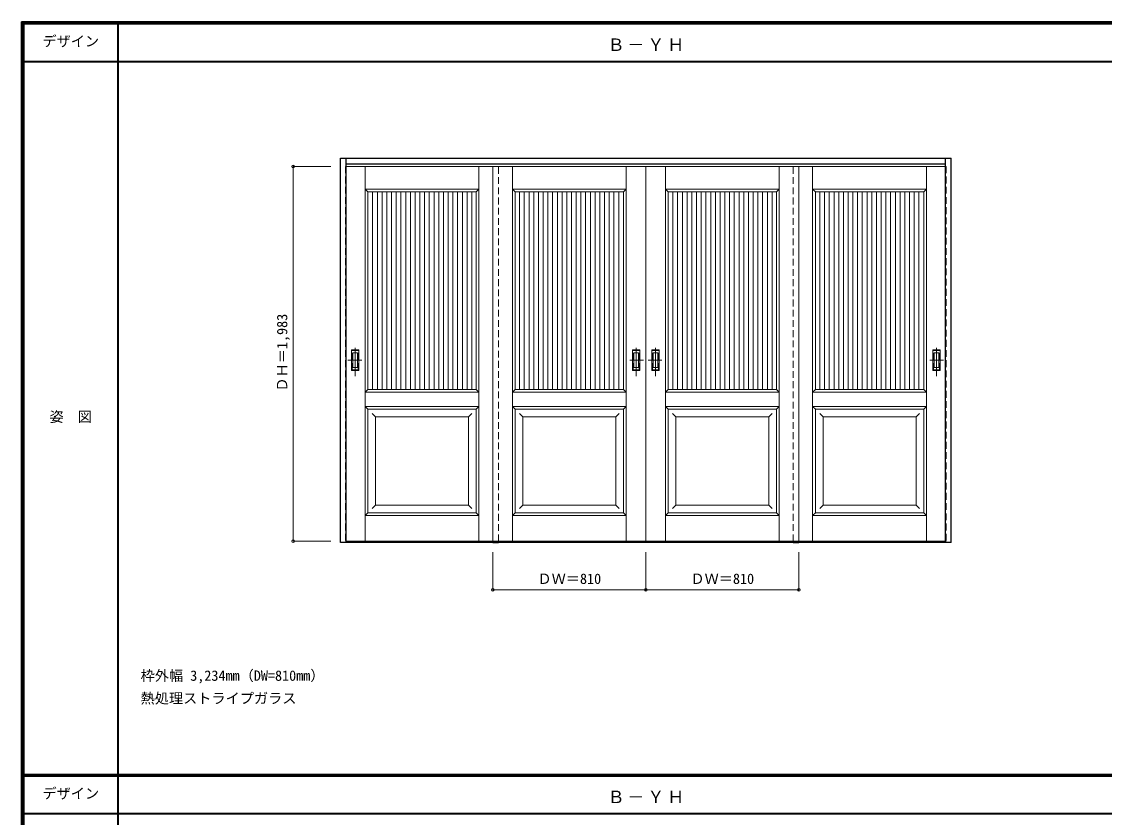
# Model space of a CAD drawing. Units: millimetres, scale not verified. Extents: x -6000 to 5700, y -4307 to 4175.
# Drawn here: x -6000 to -267, y -36 to 4175 of the extents above; entities that cross this region are included whole.
import ezdxf
from ezdxf.enums import TextEntityAlignment as Align

# ---------------------------------------------------------------- set-up
doc = ezdxf.new("R2010")
doc.units = ezdxf.units.MM
doc.header["$LTSCALE"] = 30
doc.header["$PDMODE"] = 32
doc.header["$PDSIZE"] = 15
doc.linetypes.add('CHAIN1', pattern=[8, 5, -1, 1, -1])
doc.linetypes.add('DASHED1', pattern=[1.8, 1.2, -0.6])
for name, color, linetype, lineweight in [('0-2_扉', 7, 'Continuous', 18), ('0-4_枠', 3, 'Continuous', 25), ('0-6_引手', 7, 'Continuous', 18), ('0-A_文字', 7, 'Continuous', 18), ('0-B_寸法', 7, 'Continuous', 9), ('0-C_ハッチ', 4, 'Continuous', 9), ('F-1_枠', 6, 'Continuous', 40), ('F-A_文字', 7, 'Continuous', 18)]:
    doc.layers.add(name, color=color, linetype=linetype, lineweight=lineweight)
doc.styles.add('ＭＳ ゴシック', font='')
doc.styles.get('ＭＳ ゴシック').set_extended_font_data('MS Gothic')

msp = doc.modelspace()

# ---------------------------------------------------------------- linework, layer by layer
at = {"layer": '0-2_扉', "color": 4, "linetype": 'DASHED1', "lineweight": 9}
for p, q in [((-4285, 3409), (-4285, 1426)), ((-4282, 3409), (-4285, 3409)), ((-3475, 1426), (-3475, 3409)), ((-1915, 1426), (-1915, 3409)), ((-1108, 3409), (-1105, 3409)), ((-1105, 3409), (-1105, 1426)), ((-4282, 1426), (-4285, 1426)), ((-1108, 1426), (-1105, 1426))]:
    msp.add_line(p, q, dxfattribs=at)
at = {"layer": '0-2_扉'}
for p, q in [((-4282, 3409), (-3475, 3409)), ((-4181.5, 1426), (-4181.5, 3409)), ((-3578.5, 1426), (-3578.5, 3409)), ((-2695, 3409), (-3505, 3409)), ((-3401.5, 1426), (-3401.5, 3409)), ((-2798.5, 1426), (-2798.5, 3409)), ((-2695, 3409), (-2695, 1426)), ((-2695, 3409), (-1885, 3409)), ((-2695, 3409), (-2695, 1426)), ((-2591.5, 1426), (-2591.5, 3409)), ((-1988.5, 1426), (-1988.5, 3409)), ((-1108, 3409), (-1915, 3409)), ((-1811.5, 1426), (-1811.5, 3409)), ((-1208.5, 1426), (-1208.5, 3409)), ((-4181.5, 3289), (-4166.5, 3274)), ((-4166.5, 2360.24), (-4166.5, 3274)), ((-4166.5, 3274), (-3593.5, 3274)), ((-3593.5, 2229), (-3593.5, 3274)), ((-3386.5, 2229), (-3386.5, 3274)), ((-2813.5, 3274), (-3386.5, 3274)), ((-2798.5, 3289), (-2813.5, 3274)), ((-2813.5, 2360.24), (-2813.5, 3274)), ((-2591.5, 3289), (-2576.5, 3274)), ((-2576.5, 2360.24), (-2576.5, 3274)), ((-2576.5, 3274), (-2003.5, 3274)), ((-2003.5, 2229), (-2003.5, 3274)), ((-1796.5, 2229), (-1796.5, 3274)), ((-1223.5, 3274), (-1796.5, 3274)), ((-1208.5, 3289), (-1223.5, 3274)), ((-1223.5, 2360.24), (-1223.5, 3274)), ((-4166.31, 3091), (-4166.5, 3091)), ((-2813.69, 3091), (-2813.5, 3091)), ((-2576.31, 3091), (-2576.5, 3091)), ((-1223.69, 3091), (-1223.5, 3091)), ((-4166.5, 2229), (-4166.5, 2371.05)), ((-2813.5, 2229), (-2813.5, 2371.05)), ((-2576.5, 2229), (-2576.5, 2371.05)), ((-1223.5, 2229), (-1223.5, 2371.05)), ((-4181.5, 2214), (-4166.5, 2229)), ((-4166.5, 2229), (-3977.5, 2229)), ((-3593.5, 2229), (-4121.5, 2229)), ((-3386.5, 2229), (-2858.5, 2229)), ((-2813.5, 2229), (-3002.5, 2229)), ((-2798.5, 2214), (-2813.5, 2229)), ((-2591.5, 2214), (-2576.5, 2229)), ((-2576.5, 2229), (-2387.5, 2229)), ((-2003.5, 2229), (-2531.5, 2229)), ((-1796.5, 2229), (-1268.5, 2229)), ((-1223.5, 2229), (-1412.5, 2229)), ((-1208.5, 2214), (-1223.5, 2229)), ((-4181.5, 2139), (-4166.5, 2124)), ((-4181.5, 2139), (-3578.5, 2139)), ((-4166.5, 1576), (-4166.5, 2124)), ((-3593.5, 1576), (-3593.5, 2124)), ((-2798.5, 2139), (-3401.5, 2139)), ((-3386.5, 1576), (-3386.5, 2124)), ((-2798.5, 2139), (-2813.5, 2124)), ((-2813.5, 1576), (-2813.5, 2124)), ((-2591.5, 2139), (-2576.5, 2124)), ((-2591.5, 2139), (-1988.5, 2139)), ((-2576.5, 1576), (-2576.5, 2124)), ((-2003.5, 1576), (-2003.5, 2124)), ((-1208.5, 2139), (-1811.5, 2139)), ((-1796.5, 1576), (-1796.5, 2124)), ((-1208.5, 2139), (-1223.5, 2124)), ((-1223.5, 1576), (-1223.5, 2124)), ((-4126.46, 2084), (-4144.14, 2101.68)), ((-3633.5, 2084), (-4126.5, 2084)), ((-4126.5, 1616), (-4126.5, 2084)), ((-3633.5, 2084), (-3615.82, 2101.68)), ((-3633.5, 2084), (-3633.5, 1616)), ((-3346.5, 2084), (-3364.18, 2101.68)), ((-3346.5, 2084), (-2853.5, 2084)), ((-3346.5, 2084), (-3346.5, 1616)), ((-2853.54, 2084), (-2835.86, 2101.68)), ((-2853.5, 1616), (-2853.5, 2084)), ((-2536.46, 2084), (-2554.14, 2101.68)), ((-2043.5, 2084), (-2536.5, 2084)), ((-2536.5, 1616), (-2536.5, 2084)), ((-2043.5, 2084), (-2025.82, 2101.68)), ((-2043.5, 2084), (-2043.5, 1616)), ((-1756.5, 2084), (-1774.18, 2101.68)), ((-1756.5, 2084), (-1263.5, 2084)), ((-1756.5, 2084), (-1756.5, 1616)), ((-1263.54, 2084), (-1245.86, 2101.68)), ((-1263.5, 1616), (-1263.5, 2084)), ((-4126.5, 1616), (-4144.18, 1598.32)), ((-4126.5, 1616), (-4126.5, 1617.43)), ((-3633.5, 1616), (-4126.5, 1616)), ((-3633.5, 1616), (-3615.82, 1598.32)), ((-3346.5, 1616), (-3364.18, 1598.32)), ((-3346.5, 1616), (-2853.5, 1616)), ((-2853.5, 1616), (-2853.5, 1617.43)), ((-2853.5, 1616), (-2835.82, 1598.32)), ((-2536.5, 1616), (-2554.18, 1598.32)), ((-2536.5, 1616), (-2536.5, 1617.43)), ((-2043.5, 1616), (-2536.5, 1616)), ((-2043.5, 1616), (-2025.82, 1598.32)), ((-1756.5, 1616), (-1774.18, 1598.32)), ((-1756.5, 1616), (-1263.5, 1616)), ((-1263.5, 1616), (-1263.5, 1617.43)), ((-1263.5, 1616), (-1245.82, 1598.32)), ((-4166.5, 1576), (-4181.5, 1561)), ((-4181.5, 1561), (-3578.5, 1561)), ((-2798.5, 1561), (-3401.5, 1561)), ((-2813.5, 1576), (-2798.5, 1561)), ((-2576.5, 1576), (-2591.5, 1561)), ((-2591.5, 1561), (-1988.5, 1561)), ((-1208.5, 1561), (-1811.5, 1561)), ((-1223.5, 1576), (-1208.5, 1561)), ((-4282, 1426), (-3475, 1426)), ((-1108, 1426), (-1915, 1426))]:
    msp.add_line(p, q, dxfattribs=at)
at = {"layer": '0-2_扉', "color": 3, "lineweight": 25}
for p, q in [((-3505, 1418), (-3475, 1418)), ((-1915, 1418), (-1885, 1418))]:
    msp.add_line(p, q, dxfattribs=at)
at = {"layer": '0-2_扉'}
for points in [[(-2695, 1426), (-3505, 1426), (-3505, 3409)], [(-2695, 1426), (-1885, 1426), (-1885, 3409)], [(-4181.5, 3289), (-3578.5, 3289), (-3593.5, 3274)], [(-2798.5, 3289), (-3401.5, 3289), (-3386.5, 3274)], [(-2591.5, 3289), (-1988.5, 3289), (-2003.5, 3274)], [(-1208.5, 3289), (-1811.5, 3289), (-1796.5, 3274)], [(-3593.5, 2229), (-3578.5, 2214), (-4181.5, 2214)], [(-3386.5, 2229), (-3401.5, 2214), (-2798.5, 2214)], [(-2003.5, 2229), (-1988.5, 2214), (-2591.5, 2214)], [(-1796.5, 2229), (-1811.5, 2214), (-1208.5, 2214)], [(-4166.5, 2124), (-3593.5, 2124), (-3578.5, 2139)], [(-2813.5, 2124), (-3386.5, 2124), (-3401.5, 2139)], [(-2576.5, 2124), (-2003.5, 2124), (-1988.5, 2139)], [(-1223.5, 2124), (-1796.5, 2124), (-1811.5, 2139)], [(-4166.5, 1576), (-3593.5, 1576), (-3578.5, 1561)], [(-2813.5, 1576), (-3386.5, 1576), (-3401.5, 1561)], [(-2576.5, 1576), (-2003.5, 1576), (-1988.5, 1561)], [(-1223.5, 1576), (-1796.5, 1576), (-1811.5, 1561)]]:
    msp.add_lwpolyline(points, dxfattribs=at)
at = {"layer": '0-4_枠'}
for p, q in [((-4312, 1418), (-4312, 3453)), ((-4312, 3453), (-1078, 3453)), ((-4282, 1418), (-4282, 3453)), ((-1108, 1418), (-1108, 3453)), ((-1078, 1418), (-1078, 3453)), ((-4282, 3423), (-1108, 3423)), ((-4282, 1418), (-4312, 1418)), ((-1108, 1421), (-4282, 1421)), ((-1108, 1418), (-4282, 1418)), ((-1078, 1418), (-1108, 1418))]:
    msp.add_line(p, q, dxfattribs=at)
at = {"layer": '0-6_引手', "linetype": 'CHAIN1'}
for p, q in [((-4234, 2298.27), (-4234, 2469.12)), ((-2746, 2298.27), (-2746, 2469.12)), ((-2644, 2298.27), (-2644, 2469.12)), ((-1156, 2298.27), (-1156, 2469.12)), ((-4272.07, 2383.5), (-4199.56, 2383.5)), ((-2707.93, 2383.5), (-2780.44, 2383.5)), ((-2682.07, 2383.5), (-2609.56, 2383.5)), ((-1117.93, 2383.5), (-1190.44, 2383.5))]:
    msp.add_line(p, q, dxfattribs=at)
at = {"layer": '0-6_引手'}
for p, q in [((-4253, 2438.5), (-4215, 2438.5)), ((-4253, 2328.5), (-4253, 2438.5)), ((-4246.5, 2422.5), (-4221.5, 2422.5)), ((-4246.5, 2344.5), (-4246.5, 2422.5)), ((-4221.5, 2344.5), (-4221.5, 2422.5)), ((-4215, 2328.5), (-4215, 2438.5)), ((-2727, 2438.5), (-2765, 2438.5)), ((-2765, 2328.5), (-2765, 2438.5)), ((-2733.5, 2422.5), (-2758.5, 2422.5)), ((-2758.5, 2344.5), (-2758.5, 2422.5)), ((-2733.5, 2344.5), (-2733.5, 2422.5)), ((-2727, 2328.5), (-2727, 2438.5)), ((-2663, 2438.5), (-2625, 2438.5)), ((-2663, 2328.5), (-2663, 2438.5)), ((-2656.5, 2422.5), (-2631.5, 2422.5)), ((-2656.5, 2344.5), (-2656.5, 2422.5)), ((-2631.5, 2344.5), (-2631.5, 2422.5)), ((-2625, 2328.5), (-2625, 2438.5)), ((-1137, 2438.5), (-1175, 2438.5)), ((-1175, 2328.5), (-1175, 2438.5)), ((-1143.5, 2422.5), (-1168.5, 2422.5)), ((-1168.5, 2344.5), (-1168.5, 2422.5)), ((-1143.5, 2344.5), (-1143.5, 2422.5)), ((-1137, 2328.5), (-1137, 2438.5)), ((-4253, 2328.5), (-4215, 2328.5)), ((-4246.5, 2344.5), (-4221.5, 2344.5)), ((-2727, 2328.5), (-2765, 2328.5)), ((-2733.5, 2344.5), (-2758.5, 2344.5)), ((-2663, 2328.5), (-2625, 2328.5)), ((-2656.5, 2344.5), (-2631.5, 2344.5)), ((-1137, 2328.5), (-1175, 2328.5)), ((-1143.5, 2344.5), (-1168.5, 2344.5))]:
    msp.add_line(p, q, dxfattribs=at)
at = {"layer": '0-6_引手', "linetype": 'DASHED1'}
for p, q in [((-4218, 2332.5), (-4218, 2434.5)), ((-2762, 2332.5), (-2762, 2434.5)), ((-2628, 2332.5), (-2628, 2434.5)), ((-1172, 2332.5), (-1172, 2434.5)), ((-4250, 2332.5), (-4218, 2332.5)), ((-2730, 2332.5), (-2762, 2332.5)), ((-2660, 2332.5), (-2628, 2332.5)), ((-1140, 2332.5), (-1172, 2332.5))]:
    msp.add_line(p, q, dxfattribs=at)
for points in [[(-4250, 2332.5), (-4250, 2434.5), (-4218, 2434.5)], [(-2730, 2332.5), (-2730, 2434.5), (-2762, 2434.5)], [(-2660, 2332.5), (-2660, 2434.5), (-2628, 2434.5)], [(-1140, 2332.5), (-1140, 2434.5), (-1172, 2434.5)]]:
    msp.add_lwpolyline(points, dxfattribs=at)
at = {"layer": '0-B_寸法', "color": 4}
for p, q in [((-4562, 3409), (-4362, 3409)), ((-4562, 3409), (-4562, 1426)), ((-4562, 1426), (-4362, 1426)), ((-3505, 1168), (-3505, 1368)), ((-2695, 1168), (-2695, 1368)), ((-1885, 1168), (-1885, 1368)), ((-3505, 1168), (-1885, 1168))]:
    msp.add_line(p, q, dxfattribs=at)
at = {"layer": '0-B_寸法'}
for p in [(-4562, 3409), (-4562, 1426), (-3505, 1168), (-2695, 1168), (-1885, 1168)]:
    msp.add_point(p, dxfattribs=at)
at = {"layer": '0-C_ハッチ'}
for p, q in [((-4141.5, 2229), (-4141.5, 3274)), ((-4116.5, 2229), (-4116.5, 3274)), ((-4091.5, 2229), (-4091.5, 3274)), ((-4066.5, 2229), (-4066.5, 3274)), ((-4041.5, 2229), (-4041.5, 3274)), ((-4016.5, 2229), (-4016.5, 3274)), ((-3991.5, 2229), (-3991.5, 3274)), ((-3966.5, 2229), (-3966.5, 3274)), ((-3941.5, 2229), (-3941.5, 3274)), ((-3916.5, 2229), (-3916.5, 3274)), ((-3891.5, 2229), (-3891.5, 3274)), ((-3866.5, 2229), (-3866.5, 3274)), ((-3841.5, 2229), (-3841.5, 3274)), ((-3816.5, 2229), (-3816.5, 3274)), ((-3791.5, 2229), (-3791.5, 3274)), ((-3766.5, 2229), (-3766.5, 3274)), ((-3741.5, 2229), (-3741.5, 3274)), ((-3716.5, 2229), (-3716.5, 3274)), ((-3691.5, 2229), (-3691.5, 3274)), ((-3666.5, 2229), (-3666.5, 3274)), ((-3641.5, 2229), (-3641.5, 3274)), ((-3616.5, 2229), (-3616.5, 3274)), ((-3363.5, 2229), (-3363.5, 3274)), ((-3338.5, 2229), (-3338.5, 3274)), ((-3313.5, 2229), (-3313.5, 3274)), ((-3288.5, 2229), (-3288.5, 3274)), ((-3263.5, 2229), (-3263.5, 3274)), ((-3238.5, 2229), (-3238.5, 3274)), ((-3213.5, 2229), (-3213.5, 3274)), ((-3188.5, 2229), (-3188.5, 3274)), ((-3163.5, 2229), (-3163.5, 3274)), ((-3138.5, 2229), (-3138.5, 3274)), ((-3113.5, 2229), (-3113.5, 3274)), ((-3088.5, 2229), (-3088.5, 3274)), ((-3063.5, 2229), (-3063.5, 3274)), ((-3038.5, 2229), (-3038.5, 3274)), ((-3013.5, 2229), (-3013.5, 3274)), ((-2988.5, 2229), (-2988.5, 3274)), ((-2963.5, 2229), (-2963.5, 3274)), ((-2938.5, 2229), (-2938.5, 3274)), ((-2913.5, 2229), (-2913.5, 3274)), ((-2888.5, 2229), (-2888.5, 3274)), ((-2863.5, 2229), (-2863.5, 3274)), ((-2838.5, 2229), (-2838.5, 3274)), ((-2551.5, 2229), (-2551.5, 3274)), ((-2526.5, 2229), (-2526.5, 3274)), ((-2501.5, 2229), (-2501.5, 3274)), ((-2476.5, 2229), (-2476.5, 3274)), ((-2451.5, 2229), (-2451.5, 3274)), ((-2426.5, 2229), (-2426.5, 3274)), ((-2401.5, 2229), (-2401.5, 3274)), ((-2376.5, 2229), (-2376.5, 3274)), ((-2351.5, 2229), (-2351.5, 3274)), ((-2326.5, 2229), (-2326.5, 3274)), ((-2301.5, 2229), (-2301.5, 3274)), ((-2276.5, 2229), (-2276.5, 3274)), ((-2251.5, 2229), (-2251.5, 3274)), ((-2226.5, 2229), (-2226.5, 3274)), ((-2201.5, 2229), (-2201.5, 3274)), ((-2176.5, 2229), (-2176.5, 3274)), ((-2151.5, 2229), (-2151.5, 3274)), ((-2126.5, 2229), (-2126.5, 3274)), ((-2101.5, 2229), (-2101.5, 3274)), ((-2076.5, 2229), (-2076.5, 3274)), ((-2051.5, 2229), (-2051.5, 3274)), ((-2026.5, 2229), (-2026.5, 3274)), ((-1773.5, 2229), (-1773.5, 3274)), ((-1748.5, 2229), (-1748.5, 3274)), ((-1723.5, 2229), (-1723.5, 3274)), ((-1698.5, 2229), (-1698.5, 3274)), ((-1673.5, 2229), (-1673.5, 3274)), ((-1648.5, 2229), (-1648.5, 3274)), ((-1623.5, 2229), (-1623.5, 3274)), ((-1598.5, 2229), (-1598.5, 3274)), ((-1573.5, 2229), (-1573.5, 3274)), ((-1548.5, 2229), (-1548.5, 3274)), ((-1523.5, 2229), (-1523.5, 3274)), ((-1498.5, 2229), (-1498.5, 3274)), ((-1473.5, 2229), (-1473.5, 3274)), ((-1448.5, 2229), (-1448.5, 3274)), ((-1423.5, 2229), (-1423.5, 3274)), ((-1398.5, 2229), (-1398.5, 3274)), ((-1373.5, 2229), (-1373.5, 3274)), ((-1348.5, 2229), (-1348.5, 3274)), ((-1323.5, 2229), (-1323.5, 3274)), ((-1298.5, 2229), (-1298.5, 3274)), ((-1273.5, 2229), (-1273.5, 3274)), ((-1248.5, 2229), (-1248.5, 3274))]:
    msp.add_line(p, q, dxfattribs=at)
at = {"layer": 'F-1_枠'}
for p, q in [((-6000, 4175), (5700, 4175)), ((-6000, 4175), (-6000, -4205)), ((-6000, 4170), (5700, 4170)), ((-6000, 4165), (5700, 4165)), ((-5995, 4175), (-5995, -4205)), ((-5990, 4175), (-5990, -4205)), ((-5490, 4175), (-5490, -3790)), ((-6000, 3965), (5700, 3965)), ((-6000, 190.5), (5700, 190.5)), ((-6000, 187.5), (5700, 187.5)), ((-6000, 184.5), (5700, 184.5)), ((-6000, -15.5), (5700, -15.5))]:
    msp.add_line(p, q, dxfattribs=at)

# ---------------------------------------------------------------- texts
at = {"layer": '0-A_文字', "style": 'ＭＳ ゴシック'}
for s, p in [('枠外幅 3,234mm（DW=810mm）', (-5370, 670.5)), ('熱処理ストライプガラス', (-5370, 550.5))]:
    msp.add_text(s, height=54.99, dxfattribs=at).set_placement(p, align=Align.BOTTOM_LEFT)
at = {"layer": '0-A_文字', "char_height": 65.98, "attachment_point": 7, "style": 'ＭＳ ゴシック'}
for insert in [(-2897.5, 4020), (-2897.5, 39.5)]:
    msp.add_mtext('\\T1.17;Ｂ－ＹＨ', dxfattribs=dict(at, insert=insert))
at = {"layer": '0-B_寸法', "style": 'ＭＳ ゴシック'}
msp.add_text('ＤＨ＝1,983', height=54.99, rotation=90, dxfattribs=at).set_placement((-4577, 2217.25), align=Align.BOTTOM_LEFT)
for p in [(-3268.75, 1183), (-2458.75, 1183)]:
    msp.add_text('ＤＷ＝810', height=54.99, dxfattribs=at).set_placement(p, align=Align.BOTTOM_LEFT)
at = {"layer": 'F-A_文字', "style": 'ＭＳ ゴシック'}
for s, p in [('デザイン', (-5890, 4027.5)), ('姿\u3000図', (-5852.5, 2040.25)), ('デザイン', (-5890, 47))]:
    msp.add_text(s, height=54.99, dxfattribs=at).set_placement(p, align=Align.BOTTOM_LEFT)

doc.saveas('drawing.dxf')
